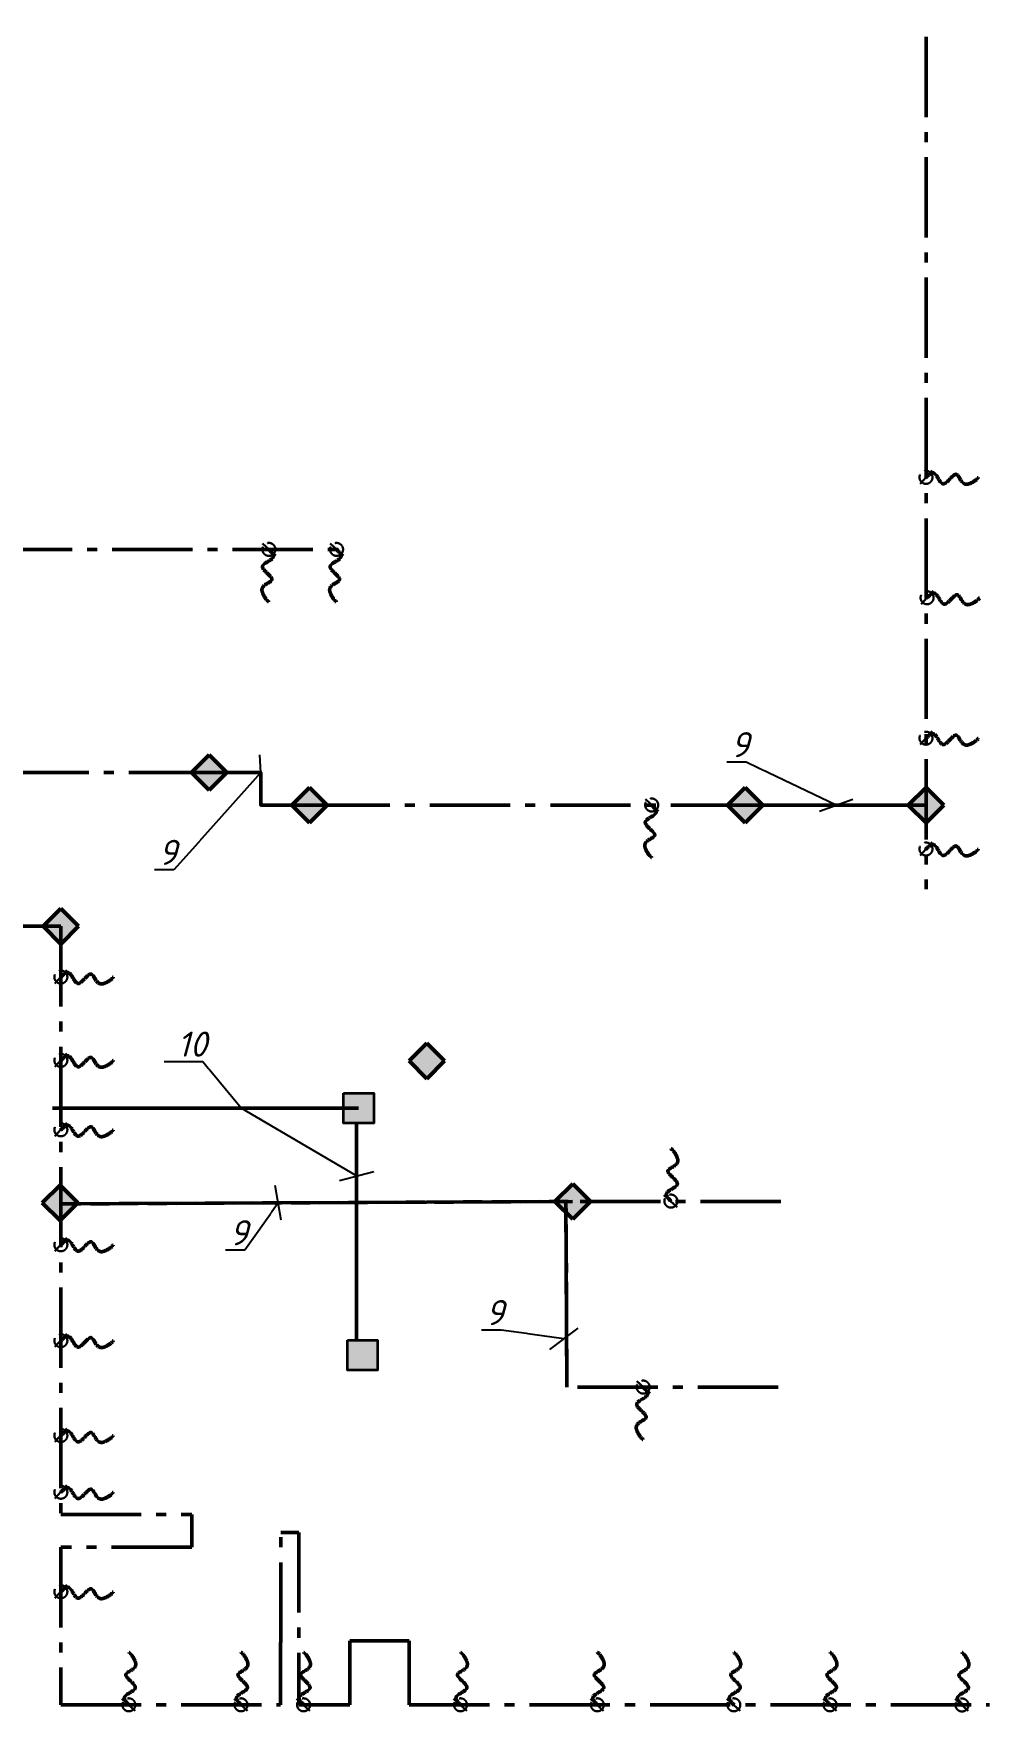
# Model space of a CAD drawing. Header units: millimetres. Extents: x 0 to 878967, y 0 to 534985.
# Drawn here: x 159811 to 169338, y 219097 to 235823 of the extents above; entities that cross this region are included whole.
import ezdxf
from ezdxf import colors
from ezdxf.entities.mleader import LeaderData, LeaderLine
from ezdxf.math import Vec2, Vec3

# ---------------------------------------------------------------- set-up
doc = ezdxf.new("R2010")
doc.units = ezdxf.units.MM
doc.linetypes.add('DASHED', pattern=[9.525, 6.35, -3.175])
doc.linetypes.add('gost6', pattern=[12, 8, -1.5, 1, -1.5])
for name, color, linetype, lineweight in [('E_Обладнання', 84, 'Continuous', 35), ('Заземл.провідник', 96, 'Continuous', 50), ('Заземлення', 7, 'gost6', 50), ('Маркування електро ліній', 7, 'Continuous', 18)]:
    doc.layers.add(name, color=color, linetype=linetype, lineweight=lineweight)
doc.styles.get("Standard").update_dxf_attribs({"font": 'arial.ttf'})
doc.linetypes.add('Kabl_in_Tube', pattern='A,10,[133,ltypeshp.shx,S=1,R=0,X=0,Y=0],10', length=20)

# ---------------------------------------------------------------- blocks, each defined once
blk = doc.blocks.new("З'єднувач гнучкого заземлення")
at = {"layer": 'Заземлення', "lineweight": 30, "ltscale": 40}
blk.add_line((58, 54), (-74, -65), dxfattribs=at)
blk.add_circle((-5, -5), 64.8, dxfattribs=at)
at = {"layer": 'Заземлення', "linetype": 'gost6', "lineweight": 50, "ltscale": 100}
blk.add_spline([(0, 0), (-49, -80), (59, -175), (-35, -307), (64, -413), (0, -519), (2, -515)], degree=3, dxfattribs=at)
blk = doc.blocks.new('_Oblique')
at = {"color": 0, "linetype": 'ByBlock', "lineweight": -2}
blk.add_line((-0.5, -0.5), (0.5, 0.5), dxfattribs=at)
blk = doc.blocks.new('ДКС колона')
at = {"layer": 'E_Обладнання', "ltscale": 30}
h = blk.add_hatch(color=6, dxfattribs=at)
h.dxf.hatch_style = 1
h.paths.add_polyline_path([(150, 150), (-150, 150), (-150, -150), (150, -150)])
at = {"layer": 'E_Обладнання', "color": 6, "ltscale": 30}
blk.add_lwpolyline([(-150, 150), (150, 150), (150, -150), (-150, -150)], close=True, dxfattribs=at)

msp = doc.modelspace()

# ---------------------------------------------------------------- hatches: boundary and pattern name
at = {"layer": 'Заземлення', "ltscale": 100}
h = msp.add_hatch(color=256, dxfattribs=at)
h.dxf.hatch_style = 1
h.paths.add_polyline_path([(161738.7, 228457.1), (161561.9, 228633.9), (161385.1, 228457.1), (161561.9, 228280.3)])
h = msp.add_hatch(color=256, dxfattribs=at)
h.dxf.hatch_style = 1
h.paths.add_polyline_path([(162738.7, 228132.1), (162561.9, 228308.9), (162385.1, 228132.1), (162561.9, 227955.3)])
h = msp.add_hatch(color=256, dxfattribs=at)
h.dxf.hatch_style = 1
h.paths.add_polyline_path([(167079.9, 228132.1), (166903.1, 228308.9), (166726.4, 228132.1), (166903.1, 227955.3)])
h = msp.add_hatch(color=256, dxfattribs=at)
h.dxf.hatch_style = 1
h.paths.add_polyline_path([(168882.8, 228132.1), (168706.1, 228308.9), (168529.3, 228132.1), (168706.1, 227955.3)])
h = msp.add_hatch(color=256, dxfattribs=at)
h.dxf.hatch_style = 1
h.paths.add_polyline_path([(160260, 226923.6), (160083.3, 227100.4), (159906.5, 226923.6), (160083.3, 226746.8)])
h = msp.add_hatch(color=256, dxfattribs=at)
h.dxf.hatch_style = 1
h.paths.add_polyline_path([(163907.5, 225581.3), (163730.7, 225758.1), (163553.9, 225581.3), (163730.7, 225404.6)])
h = msp.add_hatch(color=256, dxfattribs=at)
h.dxf.hatch_style = 1
h.paths.add_polyline_path([(160251, 224166.5), (160074.3, 224343.2), (159897.5, 224166.5), (160074.3, 223989.7)])
h = msp.add_hatch(color=256, dxfattribs=at)
h.dxf.hatch_style = 1
h.paths.add_polyline_path([(165360.8, 224181), (165184.1, 224357.8), (165007.3, 224181), (165184.1, 224004.3)])

# ---------------------------------------------------------------- linework, layer by layer
at = {"layer": 'Заземл.провідник', "color": 50, "ltscale": 100}
for points in [[(162561.9, 228132.1), (162075.8, 228132.1), (162075.8, 228457.1), (161561.9, 228457.1)], [(168717.1, 228132.1), (166903.1, 228132.1)], [(160083.3, 226923.6), (156176.4, 226923.6)], [(165183.9, 224181), (160091.3, 224156.3)]]:
    msp.add_lwpolyline(points, dxfattribs=at)
at = {"layer": 'Заземл.провідник', "linetype": 'DASHED', "ltscale": 30}
for points in [[(161561.9, 228457.1), (162075.8, 228457.1), (162075.8, 228132.1), (162561.9, 228132.1)], [(166903.1, 228132.1), (168717.1, 228132.1)], [(156176.4, 226923.6), (160083.3, 226923.6)], [(160091.3, 224156.3), (165183.9, 224181)]]:
    msp.add_lwpolyline(points, dxfattribs=at)
at = {"layer": 'Заземл.провідник', "linetype": 'Kabl_in_Tube', "ltscale": 80}
for points in [[(159999.2, 225110), (163050.7, 225110)], [(163030.7, 224960), (163030.7, 222798.8)]]:
    msp.add_lwpolyline(points, dxfattribs=at)
at = {"layer": 'Заземлення', "color": 72, "ltscale": 100}
for points in [[(168706.1, 236990.4), (168706.1, 227293)], [(158195.1, 230680.3), (162980.6, 230680.3)], [(161561.9, 228457.1), (158195.1, 228457.1)], [(162561.9, 228132.1), (166903.1, 228132.1)], [(160083.3, 226923.6), (160083.3, 221060.7), (161388.4, 221060.7), (161388.4, 220733.7), (160083.3, 220733.7), (160083.3, 219163.5), (162272.8, 219163.5), (162272.8, 219783.5), (162276.8, 219783.5), (162276.8, 220882.4), (162453.6, 220882.4), (162453.6, 219163.5), (162962, 219163.5)], [(167259.7, 224181), (165183.9, 224181)], [(167232.2, 222330.7), (165126.5, 222330.6)], [(162962, 219163.5), (162962, 219800.7), (163555.4, 219800.7), (163555.4, 219163.5)], [(163555.4, 219163.5), (169338, 219163.5)]]:
    msp.add_lwpolyline(points, dxfattribs=at)
at = {"layer": 'Заземлення', "ltscale": 100}
for points in [[(161385.1, 228457.1), (161561.9, 228633.9), (161738.7, 228457.1), (161561.9, 228280.3)], [(162385.1, 228132.1), (162561.9, 228308.9), (162738.7, 228132.1), (162561.9, 227955.3)], [(166726.4, 228132.1), (166903.1, 228308.9), (167079.9, 228132.1), (166903.1, 227955.3)], [(168529.3, 228132.1), (168706.1, 228308.9), (168882.8, 228132.1), (168706.1, 227955.3)], [(159906.5, 226923.6), (160083.3, 227100.4), (160260, 226923.6), (160083.3, 226746.8)], [(163553.9, 225581.3), (163730.7, 225758.1), (163907.5, 225581.3), (163730.7, 225404.6)], [(159897.5, 224166.5), (160074.3, 224343.2), (160251, 224166.5), (160074.3, 223989.7)], [(165007.3, 224181), (165184.1, 224357.8), (165360.8, 224181), (165184.1, 224004.3)]]:
    msp.add_lwpolyline(points, close=True, dxfattribs=at)

# ---------------------------------------------------------------- block references
at = {"layer": 'E_Обладнання', "color": 6}
for p in [(163050.7, 225110), (163088.7, 222648.8)]:
    msp.add_blockref('ДКС колона', p, dxfattribs=at)
at = {"layer": 'Заземлення', "xscale": -1}
for p, rotation in [((168700.6, 231394), 90), ((168711.6, 230194), 90), ((168700.6, 228794), 90), ((168700.6, 227689.1), 90), ((160077.8, 226413), 90), ((160077.8, 225582.3), 90), ((160077.8, 224890.2), 90), ((166168.3, 224179.4), 180), ((160077.8, 223744), 90), ((160077.8, 222788.1), 90), ((160077.8, 221842.7), 90), ((160077.8, 221277.6), 90), ((160077.8, 220285.2), 90), ((160765.4, 219158.1), 180), ((161883.5, 219158.1), 180), ((162506.9, 219158.1), 180), ((164071, 219158.1), 180), ((165434.8, 219158.1), 180), ((166795, 219158.1), 180), ((167754.2, 219158.1), 180), ((169069.4, 219156.5), 180)]:
    msp.add_blockref("З'єднувач гнучкого заземлення", p, dxfattribs=dict(at, rotation=rotation))
for p in [(162151.1, 230685.8), (162825.7, 230685.8), (165966.7, 228137.6), (165881.6, 222335.5)]:
    msp.add_blockref("З'єднувач гнучкого заземлення", p, dxfattribs=at)

# ---------------------------------------------------------------- leaders
at = {"layer": 'Маркування електро ліній'}
ml = msp.add_multileader_mtext('Standard', dxfattribs=at)
ml.set_content('{\\fISOCPEUR|b0|i1|c204|p34;9}', color=256)
ml.set_leader_properties()
ml.set_arrow_properties(name='OBLIQUE')
ml.build(insert=Vec2(0, 0))
ml.multileader.update_dxf_attribs({"text_left_attachment_type": 6, "text_right_attachment_type": 6, "dogleg_length": 0.36, "arrow_head_size": 250})
ctx = ml.context
ctx.base_point, ctx.char_height, ctx.arrow_head_size, ctx.plane_origin = Vec3(164314.5, 222898.3), 250, 250, Vec3(195162.3, 210056.4)
ctx.left_attachment, ctx.right_attachment = 6, 6
notes = []
notes.append((ctx, [(1, (1, 1, 0), (164470, 222898.3), (-1, 0), 0.36, [(0, [(165097.2, 222812.1)], 0, [])])]))
ctx.mtext.insert, ctx.mtext.width, ctx.mtext.defined_height, ctx.mtext.line_spacing_factor, ctx.mtext.flow_direction = Vec3(164316.5, 223198.3), 289.65, 2.842170943040401e-14, 0.96, 5
ctx.mtext.has_bg_fill, ctx.mtext.bg_color, ctx.mtext.bg_scale_factor, ctx.mtext.bg_transparency, ctx.mtext.use_window_bg_color = 1, -1023410167, 1.5, 0, 1
for ctx, leaders in notes:
    for number, flags, end, landing, length, lines in leaders:
        leader = LeaderData()
        leader.index, (leader.has_last_leader_line, leader.has_dogleg_vector, leader.attachment_direction) = number, flags
        leader.last_leader_point, leader.dogleg_vector, leader.dogleg_length = Vec3(end), Vec3(landing), length
        for number, points, colour, breaks in lines:
            line = LeaderLine()
            line.index, line.vertices, line.color, line.breaks = number, Vec3.list(points), colors.encode_raw_color(colour), breaks
            leader.lines.append(line)
        ctx.leaders.append(leader)

# ---------------------------------------------------------------- next in the draw order: linework, layer by layer
at = {"layer": 'Заземл.провідник', "color": 50, "ltscale": 100}
msp.add_lwpolyline([(165117.5, 224180.7), (165126.5, 222330.6)], dxfattribs=at)
at = {"layer": 'Заземл.провідник', "linetype": 'DASHED', "ltscale": 30}
msp.add_lwpolyline([(165126.5, 222330.6), (165117.5, 224180.7)], dxfattribs=at)

# ---------------------------------------------------------------- next in the draw order: leaders
at = {"layer": 'Маркування електро ліній'}
ml = msp.add_multileader_mtext('Standard', dxfattribs=at)
ml.set_content('{\\fISOCPEUR|b0|i1|c204|p34;9}', color=256)
ml.set_leader_properties()
ml.set_arrow_properties(name='OBLIQUE')
ml.build(insert=Vec2(0, 0))
ml.multileader.update_dxf_attribs({"text_left_attachment_type": 6, "text_right_attachment_type": 6, "dogleg_length": 0.36, "arrow_head_size": 250})
ctx = ml.context
ctx.base_point, ctx.char_height, ctx.arrow_head_size, ctx.plane_origin = Vec3(166757.8, 228559.6), 250, 250, Vec3(199414.9, 215615.3)
ctx.left_attachment, ctx.right_attachment = 6, 6
notes = []
notes.append((ctx, [(1, (1, 1, 0), (166913.3, 228559.6), (-1, 0), 0.36, [(0, [(167810.1, 228132.1)], 0, [])])]))
ctx.mtext.insert, ctx.mtext.width, ctx.mtext.defined_height, ctx.mtext.line_spacing_factor, ctx.mtext.flow_direction = Vec3(166759.8, 228859.6), 289.65, 2.842170943040401e-14, 0.96, 5
ctx.mtext.has_bg_fill, ctx.mtext.bg_color, ctx.mtext.bg_scale_factor, ctx.mtext.bg_transparency, ctx.mtext.use_window_bg_color = 1, -1023410167, 1.5, 0, 1
ml = msp.add_multileader_mtext('Standard', dxfattribs=at)
ml.set_content('{\\fISOCPEUR|b0|i1|c204|p34;9}', color=256)
ml.set_leader_properties()
ml.set_arrow_properties(name='OBLIQUE')
ml.build(insert=Vec2(0, 0))
ml.multileader.update_dxf_attribs({"text_left_attachment_type": 6, "text_right_attachment_type": 6, "dogleg_length": 0.36, "arrow_head_size": 250})
ctx = ml.context
ctx.base_point, ctx.char_height, ctx.arrow_head_size, ctx.plane_origin = Vec3(161053.9, 227486.1), 250, 250, Vec3(193680.6, 215940.3)
ctx.left_attachment, ctx.right_attachment = 6, 6
notes.append((ctx, [(1, (1, 1, 0), (161209.4, 227486.1), (-1, 0), 0.36, [(0, [(162075.8, 228457.1)], 0, [])])]))
ctx.mtext.insert, ctx.mtext.width, ctx.mtext.defined_height, ctx.mtext.line_spacing_factor, ctx.mtext.flow_direction = Vec3(161055.9, 227786.1), 289.65, 2.842170943040401e-14, 0.96, 5
ctx.mtext.has_bg_fill, ctx.mtext.bg_color, ctx.mtext.bg_scale_factor, ctx.mtext.bg_transparency, ctx.mtext.use_window_bg_color = 1, -1023410167, 1.5, 0, 1
ml = msp.add_multileader_mtext('Standard', dxfattribs=at)
ml.set_content('{\\fISOCPEUR|b0|i1|c0|p34;10}', color=256)
ml.set_leader_properties()
ml.set_arrow_properties(name='OBLIQUE')
ml.build(insert=Vec2(0, 0))
ml.multileader.update_dxf_attribs({"text_left_attachment_type": 6, "text_right_attachment_type": 6, "dogleg_length": 0.36, "arrow_head_size": 250})
ctx = ml.context
ctx.base_point, ctx.char_height, ctx.arrow_head_size, ctx.plane_origin = Vec3(161240.4, 225574.1), 250, 250, Vec3(193215.8, 211684.3)
ctx.left_attachment, ctx.right_attachment = 6, 6
notes.append((ctx, [(1, (1, 1, 0), (161496.5, 225574.1), (-1, 0), 0.36, [(0, [(163030.7, 224434.9), (161879.2, 225110)], 0, [])])]))
ctx.mtext.insert, ctx.mtext.width, ctx.mtext.defined_height, ctx.mtext.line_spacing_factor, ctx.mtext.flow_direction = Vec3(161242.4, 225874.1), 605.2, 2.842170943040401e-14, 0.96, 5
ctx.mtext.has_bg_fill, ctx.mtext.bg_color, ctx.mtext.bg_scale_factor, ctx.mtext.bg_transparency, ctx.mtext.use_window_bg_color = 1, -1023410167, 1.5, 0, 1
for ctx, leaders in notes:
    for number, flags, end, landing, length, lines in leaders:
        leader = LeaderData()
        leader.index, (leader.has_last_leader_line, leader.has_dogleg_vector, leader.attachment_direction) = number, flags
        leader.last_leader_point, leader.dogleg_vector, leader.dogleg_length = Vec3(end), Vec3(landing), length
        for number, points, colour, breaks in lines:
            line = LeaderLine()
            line.index, line.vertices, line.color, line.breaks = number, Vec3.list(points), colors.encode_raw_color(colour), breaks
            leader.lines.append(line)
        ctx.leaders.append(leader)

# ---------------------------------------------------------------- next in the draw order: leaders
ml = msp.add_multileader_mtext('Standard', dxfattribs=at)
ml.set_content('{\\fISOCPEUR|b0|i1|c204|p34;9}', color=256)
ml.set_leader_properties()
ml.set_arrow_properties(name='OBLIQUE')
ml.build(insert=Vec2(0, 0))
ml.multileader.update_dxf_attribs({"text_left_attachment_type": 6, "text_right_attachment_type": 6, "dogleg_length": 0.36, "arrow_head_size": 250})
ctx = ml.context
ctx.base_point, ctx.char_height, ctx.arrow_head_size, ctx.plane_origin = Vec3(161761.6, 223693.9), 250, 250, Vec3(192609.4, 210852)
ctx.left_attachment, ctx.right_attachment = 6, 6
notes = []
notes.append((ctx, [(1, (1, 1, 0), (161917.1, 223693.9), (-1, 0), 0.36, [(0, [(162248.4, 224166.8)], 0, [])])]))
ctx.mtext.insert, ctx.mtext.width, ctx.mtext.defined_height, ctx.mtext.line_spacing_factor, ctx.mtext.flow_direction = Vec3(161763.6, 223993.9), 289.65, 2.842170943040401e-14, 0.96, 5
ctx.mtext.has_bg_fill, ctx.mtext.bg_color, ctx.mtext.bg_scale_factor, ctx.mtext.bg_transparency, ctx.mtext.use_window_bg_color = 1, -1023410167, 1.5, 0, 1
for ctx, leaders in notes:
    for number, flags, end, landing, length, lines in leaders:
        leader = LeaderData()
        leader.index, (leader.has_last_leader_line, leader.has_dogleg_vector, leader.attachment_direction) = number, flags
        leader.last_leader_point, leader.dogleg_vector, leader.dogleg_length = Vec3(end), Vec3(landing), length
        for number, points, colour, breaks in lines:
            line = LeaderLine()
            line.index, line.vertices, line.color, line.breaks = number, Vec3.list(points), colors.encode_raw_color(colour), breaks
            leader.lines.append(line)
        ctx.leaders.append(leader)

doc.saveas('drawing.dxf')
